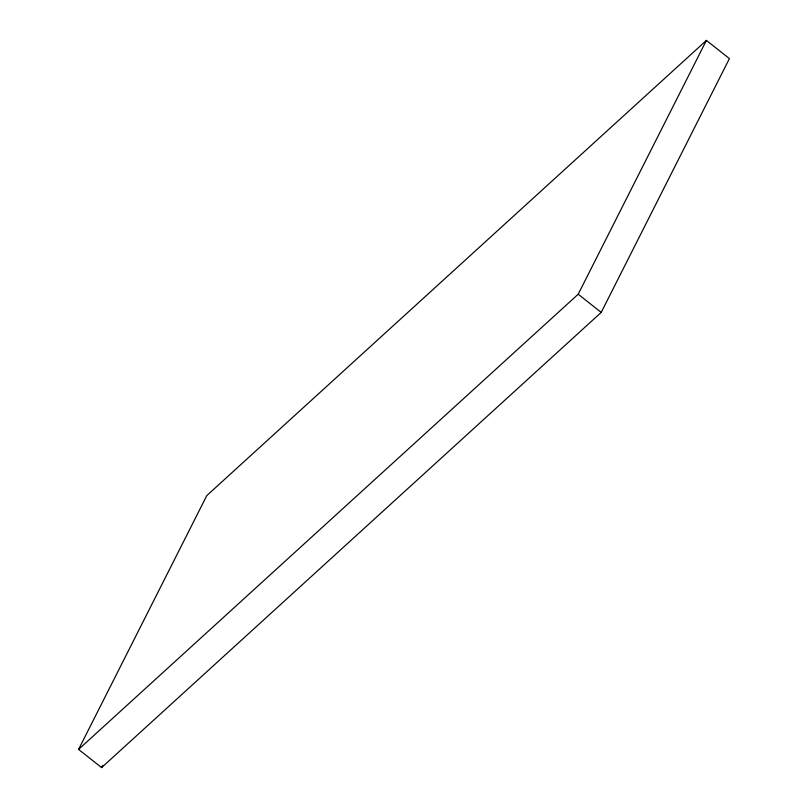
<?xml version="1.0" encoding="UTF-8"?>
<svg xmlns="http://www.w3.org/2000/svg" width="808" height="808" viewBox="0 0 808 808"><rect width="100%" height="100%" fill="white"/><g stroke="black" fill="none" stroke-linecap="round" stroke-linejoin="round"><path stroke-width="1.21" d="M78.588 749.4L206.798 495.587L706.414 40.4L729.412 58.6L601.202 312.413L101.586 767.6L78.588 749.4L578.205 294.213L706.414 40.4M101.586 767.6L102.727 765.358M578.205 294.213L601.202 312.413"/></g></svg>
